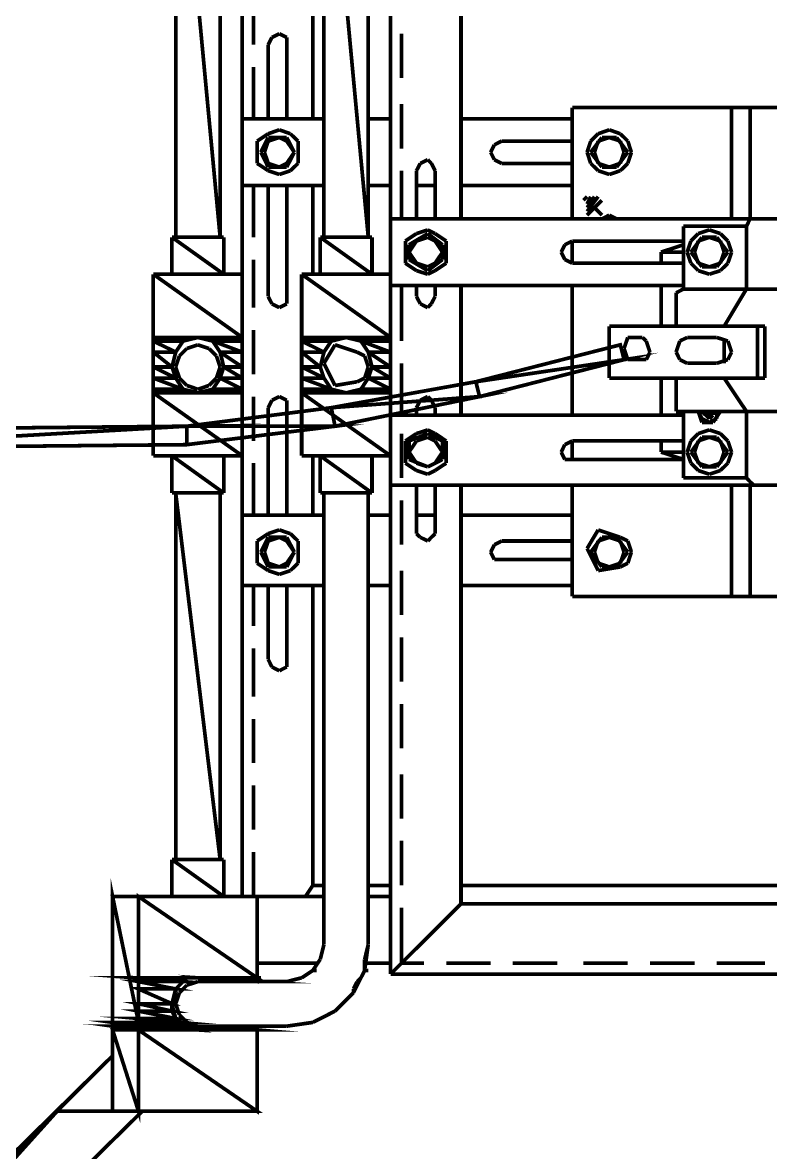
# Model space of a CAD drawing. Header units: metres. Extents: x 3290 to 4536, y 1562 to 1983.
# Drawn here: x 4130.22 to 4135.54, y 1704.99 to 1713.02 of the extents above; entities that cross this region are included whole.
import ezdxf

# ---------------------------------------------------------------- set-up
doc = ezdxf.new("R2010")
doc.units = ezdxf.units.M
for name, color, linetype in [('C00-00-00-BLACK', 7, 'Continuous'), ('C93-95-97', 253, 'Continuous'), ('CC6-C8-CA', 254, 'Continuous'), ('CDB-DB-DB', 254, 'Continuous'), ('CFF-00-00', 1, 'Continuous')]:
    doc.layers.add(name, color=color, linetype=linetype)

msp = doc.modelspace()

# ---------------------------------------------------------------- linework, layer by layer
at = {"layer": 'C00-00-00-BLACK', "const_width": 0.0263}
for points in [[(4132.8365, 1725.3926), (4132.8365, 1706.2532)], [(4131.7828, 1724.8404), (4131.7828, 1706.8048)], [(4131.3095, 1714.8624), (4131.3095, 1711.4922)], [(4131.6254, 1714.8624), (4131.6254, 1711.4922)], [(4132.3632, 1714.8624), (4132.3632, 1711.4922)], [(4132.6781, 1714.8624), (4132.6781, 1711.4922)], [(4133.3371, 1714.8884), (4133.3371, 1711.6227)], [(4132.2843, 1714.1767), (4132.2843, 1712.3351)], [(4131.8616, 1713.1761), (4131.8616, 1712.8605)], [(4132.0457, 1712.9394), (4131.9934, 1712.9133)], [(4132.0987, 1712.9133), (4132.0457, 1712.9394)], [(4132.9152, 1712.9394), (4132.9152, 1712.6245)], [(4131.9934, 1712.9133), (4131.9669, 1712.8605)], [(4131.9669, 1712.8605), (4131.9669, 1712.3351)], [(4132.0987, 1712.8605), (4132.0987, 1712.9133)], [(4132.0987, 1712.3351), (4132.0987, 1712.8605)], [(4131.8616, 1712.7028), (4131.8616, 1712.3351)], [(4132.9152, 1712.44), (4132.9152, 1712.1227)], [(4134.1279, 1712.414), (4137.472, 1712.414)], [(4134.1279, 1711.6227), (4134.1279, 1712.414)], [(4135.2603, 1711.6227), (4135.2603, 1712.414)], [(4135.3913, 1712.414), (4135.3913, 1711.6227)], [(4131.7828, 1712.3351), (4132.3632, 1712.3351)], [(4132.6781, 1712.3351), (4132.8365, 1712.3351)], [(4133.3371, 1712.3351), (4134.1279, 1712.3351)], [(4131.9669, 1712.2282), (4131.8882, 1712.1761)], [(4131.9669, 1712.2015), (4131.9147, 1712.0966)], [(4132.0457, 1712.2562), (4131.9669, 1712.2282)], [(4132.0457, 1712.2015), (4131.9669, 1712.1761)], [(4132.0987, 1712.2015), (4131.9669, 1712.2015)], [(4132.1244, 1712.2282), (4132.0457, 1712.2562)], [(4132.0987, 1712.1761), (4132.0457, 1712.2015)], [(4132.1526, 1712.0966), (4132.0987, 1712.2015)], [(4132.1791, 1712.1761), (4132.1244, 1712.2282)], [(4134.312, 1712.2282), (4134.259, 1712.1761)], [(4134.3385, 1712.2015), (4134.259, 1712.0966)], [(4134.3909, 1712.2562), (4134.312, 1712.2282)], [(4134.3909, 1712.2015), (4134.312, 1712.1761)], [(4134.443, 1712.2015), (4134.3385, 1712.2015)], [(4134.4695, 1712.2282), (4134.3909, 1712.2562)], [(4134.4695, 1712.1761), (4134.3909, 1712.2015)], [(4134.5226, 1712.0966), (4134.443, 1712.2015)], [(4134.5226, 1712.1761), (4134.4695, 1712.2282)], [(4131.8882, 1712.1761), (4131.8882, 1712.0966)], [(4131.9669, 1712.1761), (4131.9403, 1712.0966)], [(4132.1526, 1712.0966), (4132.0987, 1712.1761)], [(4132.1791, 1712.0966), (4132.1791, 1712.1761)], [(4133.5742, 1712.1494), (4133.5478, 1712.0966)], [(4133.6264, 1712.1761), (4133.5742, 1712.1494)], [(4133.6264, 1712.1761), (4134.1279, 1712.1761)], [(4134.259, 1712.1761), (4134.2333, 1712.0966)], [(4134.312, 1712.1761), (4134.2855, 1712.0966)], [(4134.4961, 1712.0966), (4134.4695, 1712.1761)], [(4134.5482, 1712.0966), (4134.5226, 1712.1761)], [(4131.8882, 1712.0966), (4131.8882, 1712.0177)], [(4131.9147, 1712.0966), (4131.9669, 1711.991)], [(4131.9403, 1712.0966), (4131.9669, 1712.0177)], [(4132.0987, 1712.0177), (4132.1526, 1712.0966)], [(4132.0987, 1711.991), (4132.1526, 1712.0966)], [(4132.1791, 1712.0177), (4132.1791, 1712.0966)], [(4133.1009, 1712.0438), (4133.048, 1712.0177)], [(4133.1266, 1712.0177), (4133.1009, 1712.0438)], [(4133.5478, 1712.0966), (4133.5742, 1712.0438)], [(4133.5742, 1712.0438), (4133.6264, 1712.0177)], [(4134.2333, 1712.0966), (4134.259, 1712.0177)], [(4134.259, 1712.0966), (4134.3385, 1711.991)], [(4134.2855, 1712.0966), (4134.312, 1712.0177)], [(4134.443, 1711.991), (4134.5226, 1712.0966)], [(4134.4695, 1712.0177), (4134.4961, 1712.0966)], [(4134.5226, 1712.0177), (4134.5482, 1712.0966)], [(4131.8882, 1712.0177), (4131.9669, 1711.9655)], [(4131.9669, 1712.0177), (4132.0457, 1711.991)], [(4131.9669, 1711.991), (4132.0987, 1711.991)], [(4131.9669, 1711.9655), (4132.0457, 1711.9388)], [(4132.0457, 1711.991), (4132.0987, 1712.0177)], [(4132.0457, 1711.9388), (4132.1244, 1711.9655)], [(4132.1244, 1711.9655), (4132.1791, 1712.0177)], [(4132.9152, 1711.9655), (4132.9152, 1711.6227)], [(4133.048, 1712.0177), (4133.0206, 1711.9655)], [(4133.0206, 1711.9655), (4133.0206, 1711.6227)], [(4133.1531, 1711.9655), (4133.1266, 1712.0177)], [(4133.1531, 1711.9655), (4133.1531, 1711.6227)], [(4133.6264, 1712.0177), (4134.1279, 1712.0177)], [(4134.259, 1712.0177), (4134.312, 1711.9655)], [(4134.312, 1712.0177), (4134.3909, 1711.991)], [(4134.312, 1711.9655), (4134.3909, 1711.9388)], [(4134.3385, 1711.991), (4134.443, 1711.991)], [(4134.3909, 1711.991), (4134.4695, 1712.0177)], [(4134.3909, 1711.9388), (4134.4695, 1711.9655)], [(4134.4695, 1711.9655), (4134.5226, 1712.0177)], [(4131.7828, 1711.8599), (4132.3632, 1711.8599)], [(4131.8616, 1711.8599), (4131.8616, 1711.4922)], [(4131.9669, 1711.8599), (4131.9669, 1711.0711)], [(4132.0987, 1711.8599), (4132.0987, 1711.0711)], [(4132.2843, 1711.8599), (4132.2843, 1711.2295)], [(4132.6781, 1711.8599), (4132.8365, 1711.8599)], [(4133.0206, 1711.8599), (4133.1531, 1711.8599)], [(4133.3371, 1711.8599), (4134.1279, 1711.8599)], [(4134.2333, 1711.7811), (4134.2068, 1711.755)], [(4134.312, 1711.7811), (4134.2333, 1711.6761)], [(4134.2855, 1711.7811), (4134.2333, 1711.7028)], [(4134.259, 1711.7811), (4134.2333, 1711.7283)], [(4134.3385, 1711.755), (4134.2333, 1711.6494)], [(4134.3385, 1711.6494), (4134.2855, 1711.7028)], [(4134.3909, 1711.6494), (4134.3385, 1711.6227)], [(4134.3909, 1711.6494), (4134.3385, 1711.6227)], [(4134.443, 1711.6227), (4134.3909, 1711.6494)], [(4134.443, 1711.6227), (4134.3909, 1711.6494)], [(4132.8365, 1711.6227), (4138.7637, 1711.6227)], [(4134.918, 1711.5705), (4135.3657, 1711.5705)], [(4134.918, 1711.5705), (4134.918, 1711.1239)], [(4135.3913, 1711.6227), (4135.3657, 1711.6227)], [(4135.3913, 1711.6227), (4135.3657, 1711.5705)], [(4135.3657, 1711.1239), (4135.3657, 1711.5705)], [(4135.4178, 1711.6227), (4135.3913, 1711.6227)], [(4131.283, 1711.4922), (4131.6511, 1711.4922)], [(4131.283, 1711.2295), (4131.283, 1711.4922)], [(4131.6511, 1711.2295), (4131.6511, 1711.4922)], [(4132.3367, 1711.4922), (4132.7046, 1711.4922)], [(4132.3367, 1711.2295), (4132.3367, 1711.4922)], [(4132.7046, 1711.2295), (4132.7046, 1711.4922)], [(4133.0206, 1711.5183), (4132.9417, 1711.4655)], [(4133.1009, 1711.5183), (4132.9675, 1711.4388)], [(4133.1009, 1711.5444), (4133.0206, 1711.5183)], [(4133.1009, 1711.4922), (4133.0206, 1711.4655)], [(4133.1531, 1711.5183), (4133.1009, 1711.5444)], [(4133.2061, 1711.4388), (4133.1009, 1711.5183)], [(4133.1531, 1711.4655), (4133.1009, 1711.4922)], [(4133.232, 1711.4655), (4133.1531, 1711.5183)], [(4135.0233, 1711.5183), (4134.9711, 1711.4655)], [(4135.0497, 1711.4922), (4134.9711, 1711.3866)], [(4135.1021, 1711.5444), (4135.0233, 1711.5183)], [(4135.1021, 1711.4922), (4135.0233, 1711.4655)], [(4135.1551, 1711.4922), (4135.0497, 1711.4922)], [(4135.1808, 1711.5183), (4135.1021, 1711.5444)], [(4135.1808, 1711.4655), (4135.1021, 1711.4922)], [(4135.2338, 1711.3866), (4135.1551, 1711.4922)], [(4135.2338, 1711.4655), (4135.1808, 1711.5183)], [(4132.9417, 1711.4655), (4132.9417, 1711.3866)], [(4133.0206, 1711.4655), (4132.9675, 1711.3866)], [(4132.9675, 1711.4388), (4132.9675, 1711.3339)], [(4133.2061, 1711.3866), (4133.1531, 1711.4655)], [(4133.2061, 1711.3339), (4133.2061, 1711.4388)], [(4133.232, 1711.3866), (4133.232, 1711.4655)], [(4134.0749, 1711.4388), (4134.0493, 1711.3866)], [(4134.1279, 1711.4655), (4134.0749, 1711.4388)], [(4134.1279, 1711.3078), (4134.1279, 1711.4655)], [(4134.918, 1711.4655), (4134.1279, 1711.4655)], [(4134.918, 1711.4388), (4134.7588, 1711.3866)], [(4134.9711, 1711.4655), (4134.9446, 1711.3866)], [(4135.0233, 1711.4655), (4134.9967, 1711.3866)], [(4135.2073, 1711.3866), (4135.1808, 1711.4655)], [(4135.2603, 1711.3866), (4135.2338, 1711.4655)], [(4131.8616, 1711.3339), (4131.8616, 1710.9922)], [(4132.9417, 1711.3866), (4132.9417, 1711.3078)], [(4132.9675, 1711.3866), (4133.0206, 1711.3078)], [(4132.9675, 1711.3339), (4133.1009, 1711.255)], [(4133.1009, 1711.255), (4133.2061, 1711.3339)], [(4133.1531, 1711.3078), (4133.2061, 1711.3866)], [(4133.232, 1711.3078), (4133.232, 1711.3866)], [(4134.0493, 1711.3866), (4134.0749, 1711.3339)], [(4134.0749, 1711.3339), (4134.1279, 1711.3078)], [(4134.7588, 1711.3866), (4134.918, 1711.3866)], [(4134.7588, 1711.3866), (4134.7588, 1711.3078)], [(4134.9446, 1711.3866), (4134.9711, 1711.3078)], [(4134.9711, 1711.3866), (4135.0497, 1711.2817)], [(4134.9967, 1711.3866), (4135.0233, 1711.3078)], [(4135.1551, 1711.2817), (4135.2338, 1711.3866)], [(4135.1808, 1711.3078), (4135.2073, 1711.3866)], [(4135.2338, 1711.3078), (4135.2603, 1711.3866)], [(4131.1504, 1709.9382), (4131.1504, 1711.2295)], [(4131.1504, 1711.2295), (4131.7828, 1711.2295)], [(4131.7828, 1711.2295), (4131.7828, 1709.9382)], [(4132.2048, 1709.9382), (4132.2048, 1711.2295)], [(4132.2048, 1711.2295), (4132.8365, 1711.2295)], [(4132.8365, 1711.2295), (4132.8365, 1709.9382)], [(4132.9417, 1711.3078), (4133.0206, 1711.255)], [(4133.0206, 1711.3078), (4133.1009, 1711.2817)], [(4133.0206, 1711.255), (4133.1009, 1711.2295)], [(4133.1009, 1711.2817), (4133.1531, 1711.3078)], [(4133.1009, 1711.2295), (4133.1531, 1711.255)], [(4133.1531, 1711.255), (4133.232, 1711.3078)], [(4134.918, 1711.3078), (4134.1279, 1711.3078)], [(4134.9711, 1711.3078), (4135.0233, 1711.255)], [(4135.0233, 1711.3078), (4135.1021, 1711.2817)], [(4135.0233, 1711.255), (4135.1021, 1711.2295)], [(4135.0497, 1711.2817), (4135.1551, 1711.2817)], [(4135.1021, 1711.2817), (4135.1808, 1711.3078)], [(4135.1021, 1711.2295), (4135.1808, 1711.255)], [(4135.1808, 1711.255), (4135.2338, 1711.3078)], [(4132.8365, 1711.1494), (4134.918, 1711.1494)], [(4132.9152, 1711.1494), (4132.9152, 1710.7544)], [(4133.0206, 1711.1494), (4133.0206, 1711.0711)], [(4133.1531, 1711.1494), (4133.1531, 1711.0711)], [(4133.3371, 1711.1494), (4133.3371, 1710.2277)], [(4134.1279, 1710.2277), (4134.1279, 1711.1494)], [(4134.7588, 1711.1494), (4134.7588, 1710.8593)], [(4131.9669, 1711.0711), (4131.9934, 1711.019)], [(4132.0987, 1711.019), (4132.0987, 1711.0711)], [(4133.0206, 1711.0711), (4133.048, 1711.019)], [(4133.1266, 1711.019), (4133.1531, 1711.0711)], [(4134.918, 1711.1239), (4134.8659, 1711.0972)], [(4134.8659, 1711.0972), (4134.8659, 1711.0711)], [(4134.8659, 1711.0711), (4134.8659, 1710.8593)], [(4136.7095, 1711.1239), (4134.918, 1711.1239)], [(4135.2073, 1710.8593), (4135.3657, 1711.1239)], [(4131.9934, 1711.019), (4132.0457, 1710.9922)], [(4132.0457, 1710.9922), (4132.0987, 1711.019)], [(4133.048, 1711.019), (4133.1009, 1710.9922)], [(4133.1009, 1710.9922), (4133.1266, 1711.019)], [(4131.8616, 1710.8326), (4131.8616, 1710.5171)], [(4134.3909, 1710.8593), (4134.3909, 1710.491)], [(4135.4967, 1710.8593), (4134.3909, 1710.8593)], [(4135.4444, 1710.8593), (4135.4444, 1710.491)], [(4135.4967, 1710.8593), (4135.4967, 1710.491)], [(4131.3616, 1710.7544), (4131.3095, 1710.6755)], [(4131.4671, 1710.7798), (4131.3616, 1710.7544)], [(4131.5722, 1710.7544), (4131.4671, 1710.7798)], [(4131.6254, 1710.6755), (4131.5722, 1710.7544)], [(4132.4154, 1710.7544), (4132.3632, 1710.6755)], [(4132.5208, 1710.7798), (4132.4154, 1710.7544)], [(4132.6259, 1710.7544), (4132.5208, 1710.7798)], [(4132.6781, 1710.6755), (4132.6259, 1710.7544)], [(4134.5226, 1710.7798), (4134.4961, 1710.7009)], [(4134.6271, 1710.7798), (4134.5226, 1710.7798)], [(4134.6536, 1710.7544), (4134.6271, 1710.7798)], [(4134.6801, 1710.6755), (4134.6536, 1710.7544)], [(4134.8924, 1710.7544), (4134.8659, 1710.6755)], [(4134.9446, 1710.7798), (4134.8924, 1710.7544)], [(4134.9446, 1710.7798), (4135.1551, 1710.7798)], [(4135.2338, 1710.7544), (4135.1551, 1710.7798)], [(4135.2073, 1710.596), (4135.2073, 1710.7544)], [(4135.2603, 1710.6755), (4135.2338, 1710.7544)], [(4131.3095, 1710.6755), (4131.283, 1710.5699)], [(4131.3884, 1710.7009), (4131.336, 1710.6488)], [(4131.4671, 1710.7277), (4131.3884, 1710.7009)], [(4131.5457, 1710.7009), (4131.4671, 1710.7277)], [(4131.5987, 1710.6488), (4131.5457, 1710.7009)], [(4131.6511, 1710.5699), (4131.6254, 1710.6755)], [(4132.3632, 1710.6755), (4132.3367, 1710.5699)], [(4132.4419, 1710.7277), (4132.3632, 1710.596)], [(4132.5994, 1710.6755), (4132.4419, 1710.7277)], [(4132.6524, 1710.6488), (4132.5994, 1710.6755)], [(4132.7046, 1710.5699), (4132.6781, 1710.6755)], [(4134.4961, 1710.7009), (4134.5226, 1710.6221)], [(4134.6536, 1710.6221), (4134.6801, 1710.6755)], [(4134.8659, 1710.6755), (4134.8924, 1710.6221)], [(4135.2338, 1710.6221), (4135.2603, 1710.6755)], [(4131.336, 1710.6488), (4131.3095, 1710.5699)], [(4131.6254, 1710.5699), (4131.5987, 1710.6488)], [(4132.3632, 1710.596), (4132.4419, 1710.4382)], [(4132.6781, 1710.5699), (4132.6524, 1710.6488)], [(4132.9152, 1710.596), (4132.9152, 1710.2544)], [(4134.5226, 1710.6221), (4134.6271, 1710.6221)], [(4134.6271, 1710.6221), (4134.6536, 1710.6221)], [(4134.8924, 1710.6221), (4134.9446, 1710.596)], [(4134.9446, 1710.596), (4135.1551, 1710.596)], [(4135.1551, 1710.596), (4135.2338, 1710.6221)], [(4131.283, 1710.5699), (4131.3095, 1710.491)], [(4131.3095, 1710.5699), (4131.336, 1710.491)], [(4131.5987, 1710.491), (4131.6254, 1710.5699)], [(4131.6254, 1710.491), (4131.6511, 1710.5699)], [(4132.3367, 1710.5699), (4132.3632, 1710.491)], [(4132.6524, 1710.491), (4132.6781, 1710.5699)], [(4132.6781, 1710.491), (4132.7046, 1710.5699)], [(4131.3095, 1710.491), (4131.3616, 1710.4115)], [(4131.336, 1710.491), (4131.3884, 1710.4382)], [(4131.3884, 1710.4382), (4131.4671, 1710.4115)], [(4131.4671, 1710.4115), (4131.5457, 1710.4382)], [(4131.5457, 1710.4382), (4131.5987, 1710.491)], [(4131.5722, 1710.4115), (4131.6254, 1710.491)], [(4132.3632, 1710.491), (4132.4154, 1710.4115)], [(4132.4419, 1710.4382), (4132.5994, 1710.4649)], [(4132.5994, 1710.4649), (4132.6524, 1710.491)], [(4132.6259, 1710.4115), (4132.6781, 1710.491)], [(4135.4967, 1710.491), (4134.3909, 1710.491)], [(4134.7588, 1710.491), (4134.7588, 1710.2277)], [(4134.8659, 1710.491), (4134.8659, 1710.3065)], [(4135.3657, 1710.2544), (4135.2073, 1710.491)], [(4131.3616, 1710.4115), (4131.4671, 1710.386)], [(4131.4671, 1710.386), (4131.5722, 1710.4115)], [(4131.8616, 1710.3593), (4131.8616, 1710.0438)], [(4132.0457, 1710.3593), (4131.9934, 1710.3333)], [(4132.0987, 1710.3333), (4132.0457, 1710.3593)], [(4132.4154, 1710.4115), (4132.5208, 1710.386)], [(4132.5208, 1710.386), (4132.6259, 1710.4115)], [(4133.1009, 1710.3593), (4133.048, 1710.3333)], [(4133.1266, 1710.3333), (4133.1009, 1710.3593)], [(4131.9934, 1710.3333), (4131.9669, 1710.2805)], [(4131.9669, 1710.2805), (4131.9669, 1709.5165)], [(4132.0987, 1710.2805), (4132.0987, 1710.3333)], [(4132.0987, 1710.2805), (4132.0987, 1709.5165)], [(4133.048, 1710.3333), (4133.0206, 1710.2805)], [(4133.0206, 1710.2805), (4133.0206, 1710.2277)], [(4133.1531, 1710.2805), (4133.1266, 1710.3333)], [(4133.1531, 1710.2805), (4133.1531, 1710.2277)], [(4134.8659, 1710.3065), (4134.8659, 1710.2544)], [(4132.8365, 1710.2277), (4134.918, 1710.2277)], [(4134.8659, 1710.2544), (4134.918, 1710.2544)], [(4136.7095, 1710.2544), (4134.918, 1710.2544)], [(4134.918, 1710.2544), (4134.918, 1709.7811)], [(4135.0233, 1710.2544), (4135.0497, 1710.2022)], [(4135.0233, 1710.2544), (4135.0497, 1710.1755)], [(4135.0497, 1710.2544), (4135.0765, 1710.2277)], [(4135.0497, 1710.2022), (4135.1021, 1710.1755)], [(4135.0765, 1710.2544), (4135.0765, 1710.2277)], [(4135.0765, 1710.2277), (4135.1021, 1710.2022)], [(4135.0765, 1710.2277), (4135.1286, 1710.2277)], [(4135.1021, 1710.2022), (4135.1286, 1710.2277)], [(4135.1021, 1710.1755), (4135.1551, 1710.2022)], [(4135.1286, 1710.2277), (4135.1286, 1710.2544)], [(4135.1286, 1710.2277), (4135.1286, 1710.2544)], [(4135.1286, 1710.1755), (4135.1808, 1710.2544)], [(4135.1551, 1710.2022), (4135.1551, 1710.2544)], [(4135.3657, 1710.2544), (4135.3657, 1709.7811)], [(4133.1009, 1710.1227), (4133.0206, 1710.0966)], [(4133.1531, 1710.0966), (4133.1009, 1710.1227)], [(4135.1021, 1710.1227), (4135.0233, 1710.0966)], [(4135.0497, 1710.1755), (4135.1286, 1710.1755)], [(4135.1808, 1710.0966), (4135.1021, 1710.1227)], [(4132.9152, 1710.0966), (4132.9152, 1709.7811)], [(4133.0206, 1710.0966), (4132.9417, 1710.0438)], [(4132.9417, 1710.0438), (4132.9417, 1709.9649)], [(4133.1009, 1710.0966), (4132.9675, 1710.0438)], [(4133.0206, 1710.0438), (4132.9675, 1709.9649)], [(4132.9675, 1710.0438), (4132.9675, 1709.9128)], [(4133.1009, 1710.0705), (4133.0206, 1710.0438)], [(4133.2061, 1710.0438), (4133.1009, 1710.0966)], [(4133.1531, 1710.0438), (4133.1009, 1710.0705)], [(4133.232, 1710.0438), (4133.1531, 1710.0966)], [(4133.2061, 1709.9649), (4133.1531, 1710.0438)], [(4133.2061, 1709.9128), (4133.2061, 1710.0438)], [(4133.232, 1709.9649), (4133.232, 1710.0438)], [(4134.1279, 1710.0438), (4134.0749, 1710.0177)], [(4134.1279, 1709.9128), (4134.1279, 1710.0438)], [(4134.918, 1710.0438), (4134.1279, 1710.0438)], [(4134.7588, 1710.0438), (4134.7588, 1709.9649)], [(4134.9711, 1710.0438), (4134.9446, 1709.9649)], [(4135.0233, 1710.0966), (4134.9711, 1710.0438)], [(4135.0497, 1710.0705), (4134.9711, 1709.9649)], [(4135.0233, 1710.0438), (4134.9967, 1709.9649)], [(4135.1021, 1710.0705), (4135.0233, 1710.0438)], [(4135.1551, 1710.0705), (4135.0497, 1710.0705)], [(4135.1808, 1710.0438), (4135.1021, 1710.0705)], [(4135.2338, 1709.9649), (4135.1551, 1710.0705)], [(4135.2338, 1710.0438), (4135.1808, 1710.0966)], [(4135.2073, 1709.9649), (4135.1808, 1710.0438)], [(4135.2603, 1709.9649), (4135.2338, 1710.0438)], [(4132.9417, 1709.9649), (4132.9417, 1709.8861)], [(4132.9675, 1709.9649), (4133.0206, 1709.8861)], [(4133.1531, 1709.8861), (4133.2061, 1709.9649)], [(4133.232, 1709.8861), (4133.232, 1709.9649)], [(4134.0749, 1710.0177), (4134.0493, 1709.9649)], [(4134.0493, 1709.9649), (4134.0749, 1709.9128)], [(4134.7588, 1709.9649), (4134.918, 1709.9649)], [(4134.918, 1709.9128), (4134.7588, 1709.9649)], [(4134.9446, 1709.9649), (4134.9711, 1709.8861)], [(4134.9711, 1709.9649), (4135.0497, 1709.86)], [(4134.9967, 1709.9649), (4135.0233, 1709.8861)], [(4135.1551, 1709.86), (4135.2338, 1709.9649)], [(4135.1808, 1709.8861), (4135.2073, 1709.9649)], [(4135.2338, 1709.8861), (4135.2603, 1709.9649)], [(4131.1504, 1709.9382), (4131.7828, 1709.9382)], [(4131.283, 1709.6743), (4131.283, 1709.9382)], [(4131.6511, 1709.6743), (4131.6511, 1709.9382)], [(4131.8616, 1709.8861), (4131.8616, 1709.5165)], [(4132.2048, 1709.9382), (4132.8365, 1709.9382)], [(4132.2843, 1709.9382), (4132.2843, 1709.5165)], [(4132.3367, 1709.6743), (4132.3367, 1709.9382)], [(4132.7046, 1709.6743), (4132.7046, 1709.9382)], [(4132.9417, 1709.8861), (4133.0206, 1709.8339)], [(4132.9675, 1709.9128), (4133.1009, 1709.86)], [(4133.0206, 1709.8861), (4133.1009, 1709.86)], [(4133.1009, 1709.86), (4133.2061, 1709.9128)], [(4133.1009, 1709.86), (4133.1531, 1709.8861)], [(4133.1531, 1709.8339), (4133.232, 1709.8861)], [(4134.0749, 1709.9128), (4134.1279, 1709.9128)], [(4134.918, 1709.9128), (4134.1279, 1709.9128)], [(4134.9711, 1709.8861), (4135.0233, 1709.8339)], [(4135.0233, 1709.8861), (4135.1021, 1709.86)], [(4135.1021, 1709.86), (4135.1808, 1709.8861)], [(4135.1808, 1709.8339), (4135.2338, 1709.8861)], [(4133.0206, 1709.8339), (4133.1009, 1709.8072)], [(4133.1009, 1709.8072), (4133.1531, 1709.8339)], [(4135.0233, 1709.8339), (4135.1021, 1709.8072)], [(4135.0497, 1709.86), (4135.1551, 1709.86)], [(4135.1021, 1709.8072), (4135.1808, 1709.8339)], [(4132.8365, 1709.7289), (4138.7637, 1709.7289)], [(4133.0206, 1709.7289), (4133.0206, 1709.3848)], [(4133.1531, 1709.7289), (4133.1531, 1709.3848)], [(4133.3371, 1709.7289), (4133.3371, 1706.7526)], [(4134.1279, 1708.9383), (4134.1279, 1709.7289)], [(4134.918, 1709.7811), (4135.3657, 1709.7811)], [(4135.2603, 1708.9383), (4135.2603, 1709.7289)], [(4135.3657, 1709.7811), (4135.3913, 1709.7544)], [(4135.3913, 1709.7289), (4135.3657, 1709.7289)], [(4135.3913, 1709.7544), (4135.4178, 1709.7289)], [(4135.3913, 1709.7289), (4135.3913, 1708.9383)], [(4131.283, 1709.6743), (4131.6511, 1709.6743)], [(4131.3095, 1709.6743), (4131.3095, 1707.0675)], [(4131.6254, 1709.6743), (4131.6254, 1707.0675)], [(4132.3367, 1709.6743), (4132.7046, 1709.6743)], [(4132.3632, 1709.6743), (4132.3632, 1706.4638)], [(4132.6781, 1709.6743), (4132.6781, 1706.4638)], [(4132.9152, 1709.6221), (4132.9152, 1709.3059)], [(4131.7828, 1709.5165), (4132.3632, 1709.5165)], [(4132.6781, 1709.5165), (4132.8365, 1709.5165)], [(4133.0206, 1709.5165), (4133.1531, 1709.5165)], [(4133.3371, 1709.5165), (4134.1279, 1709.5165)], [(4131.9669, 1709.3848), (4131.8882, 1709.3327)], [(4132.0457, 1709.4115), (4131.9669, 1709.3848)], [(4132.1244, 1709.3848), (4132.0457, 1709.4115)], [(4132.1791, 1709.3327), (4132.1244, 1709.3848)], [(4133.0206, 1709.3848), (4133.048, 1709.3587)], [(4133.1266, 1709.3587), (4133.1531, 1709.3848)], [(4134.312, 1709.4115), (4134.2333, 1709.2792)], [(4134.4695, 1709.3587), (4134.312, 1709.4115)], [(4131.8882, 1709.3327), (4131.8882, 1709.2538)], [(4131.9669, 1709.3587), (4131.9147, 1709.2538)], [(4131.9669, 1709.3327), (4131.9403, 1709.2538)], [(4132.0457, 1709.3587), (4131.9669, 1709.3327)], [(4132.0987, 1709.3587), (4131.9669, 1709.3587)], [(4132.0987, 1709.3327), (4132.0457, 1709.3587)], [(4132.1526, 1709.2538), (4132.0987, 1709.3587)], [(4132.1526, 1709.2538), (4132.0987, 1709.3327)], [(4132.1791, 1709.2538), (4132.1791, 1709.3327)], [(4133.048, 1709.3587), (4133.1009, 1709.3327)], [(4133.1009, 1709.3327), (4133.1266, 1709.3587)], [(4133.5742, 1709.3059), (4133.5478, 1709.2538)], [(4133.6264, 1709.3327), (4133.5742, 1709.3059)], [(4133.6264, 1709.3327), (4134.1279, 1709.3327)], [(4134.3385, 1709.3587), (4134.259, 1709.2538)], [(4134.312, 1709.3327), (4134.2855, 1709.2538)], [(4134.3909, 1709.3587), (4134.312, 1709.3327)], [(4134.443, 1709.3587), (4134.3385, 1709.3587)], [(4134.4695, 1709.3327), (4134.3909, 1709.3587)], [(4134.5226, 1709.2538), (4134.443, 1709.3587)], [(4134.5226, 1709.3327), (4134.4695, 1709.3587)], [(4134.4961, 1709.2538), (4134.4695, 1709.3327)], [(4134.5482, 1709.2538), (4134.5226, 1709.3327)], [(4131.8882, 1709.2538), (4131.8882, 1709.1749)], [(4131.9147, 1709.2538), (4131.9669, 1709.1482)], [(4131.9403, 1709.2538), (4131.9669, 1709.1749)], [(4132.0987, 1709.1749), (4132.1526, 1709.2538)], [(4132.0987, 1709.1482), (4132.1526, 1709.2538)], [(4132.1791, 1709.1749), (4132.1791, 1709.2538)], [(4133.5478, 1709.2538), (4133.5742, 1709.201)], [(4134.2333, 1709.2792), (4134.312, 1709.1221)], [(4134.259, 1709.2538), (4134.3385, 1709.1482)], [(4134.2855, 1709.2538), (4134.312, 1709.1749)], [(4134.443, 1709.1482), (4134.5226, 1709.2538)], [(4134.4695, 1709.1749), (4134.4961, 1709.2538)], [(4134.5226, 1709.1749), (4134.5482, 1709.2538)], [(4131.8882, 1709.1749), (4131.9669, 1709.1221)], [(4131.9669, 1709.1749), (4132.0457, 1709.1482)], [(4131.9669, 1709.1482), (4132.0987, 1709.1482)], [(4132.0457, 1709.1482), (4132.0987, 1709.1749)], [(4132.1244, 1709.1221), (4132.1791, 1709.1749)], [(4133.5742, 1709.201), (4133.6264, 1709.201)], [(4133.6264, 1709.201), (4134.1279, 1709.201)], [(4134.312, 1709.1749), (4134.3909, 1709.1482)], [(4134.312, 1709.1221), (4134.4695, 1709.1482)], [(4134.3385, 1709.1482), (4134.443, 1709.1482)], [(4134.3909, 1709.1482), (4134.4695, 1709.1749)], [(4134.4695, 1709.1482), (4134.5226, 1709.1749)], [(4131.9669, 1709.1221), (4132.0457, 1709.0954)], [(4132.0457, 1709.0954), (4132.1244, 1709.1221)], [(4132.9152, 1709.1221), (4132.9152, 1708.8072)], [(4131.7828, 1709.0165), (4132.3632, 1709.0165)], [(4131.8616, 1709.0165), (4131.8616, 1708.7277)], [(4131.9669, 1709.0165), (4131.9669, 1708.4911)], [(4132.0987, 1709.0165), (4132.0987, 1708.4911)], [(4132.2843, 1709.0165), (4132.2843, 1706.8836)], [(4132.6781, 1709.0165), (4132.8365, 1709.0165)], [(4133.3371, 1709.0165), (4134.1279, 1709.0165)], [(4137.472, 1708.9383), (4134.1279, 1708.9383)], [(4132.9152, 1708.6488), (4132.9152, 1708.3321)], [(4131.8616, 1708.5699), (4131.8616, 1708.2265)], [(4131.9669, 1708.4911), (4131.9934, 1708.437)], [(4131.9934, 1708.437), (4132.0457, 1708.4103)], [(4132.0457, 1708.4103), (4132.0987, 1708.437)], [(4132.0987, 1708.437), (4132.0987, 1708.4911)], [(4132.9152, 1708.1737), (4132.9152, 1707.8588)], [(4131.8616, 1708.0681), (4131.8616, 1707.7532)], [(4132.9152, 1707.6743), (4132.9152, 1707.3588)], [(4131.8616, 1707.5948), (4131.8616, 1707.2799)], [(4132.9152, 1707.201), (4132.9152, 1706.8836)], [(4131.283, 1707.0675), (4131.6511, 1707.0675)], [(4131.283, 1706.8048), (4131.283, 1707.0675)], [(4131.6511, 1706.8048), (4131.6511, 1707.0675)], [(4131.8616, 1707.1209), (4131.8616, 1706.8048)], [(4132.2843, 1706.8836), (4132.2313, 1706.8048)], [(4132.2843, 1706.8836), (4132.3632, 1706.8836)], [(4132.6781, 1706.8836), (4132.8365, 1706.8836)], [(4133.3371, 1706.8836), (4138.2887, 1706.8836)], [(4130.861, 1706.8048), (4130.861, 1705.2781)], [(4130.861, 1706.8048), (4131.8882, 1706.8048)], [(4131.045, 1706.8048), (4131.045, 1705.2781)], [(4131.8882, 1706.8048), (4132.3632, 1706.8048)], [(4131.8882, 1706.8048), (4131.8882, 1706.1998)], [(4132.6781, 1706.8048), (4132.8365, 1706.8048)], [(4133.3371, 1706.7526), (4132.8365, 1706.2532)], [(4138.2887, 1706.7526), (4133.3371, 1706.7526)], [(4132.9152, 1706.7265), (4132.9152, 1706.3315)], [(4132.3367, 1706.3582), (4132.3632, 1706.4638)], [(4132.6524, 1706.2793), (4132.6781, 1706.4638)], [(4131.8882, 1706.3315), (4132.3102, 1706.3315)], [(4132.2843, 1706.2793), (4132.3367, 1706.3582)], [(4132.6524, 1706.3315), (4132.8365, 1706.3315)], [(4132.9152, 1706.3315), (4133.0745, 1706.3315)], [(4133.232, 1706.3315), (4133.5478, 1706.3315)], [(4133.7053, 1706.3315), (4134.0228, 1706.3315)], [(4134.2068, 1706.3315), (4134.5226, 1706.3315)], [(4134.6801, 1706.3315), (4134.9967, 1706.3315)], [(4135.1551, 1706.3315), (4135.4967, 1706.3315)], [(4132.2048, 1706.2265), (4132.2843, 1706.2793)], [(4132.5729, 1706.1209), (4132.6524, 1706.2793)], [(4132.8365, 1706.2532), (4138.7637, 1706.2532)], [(4131.3884, 1706.2265), (4131.3095, 1706.1476)], [(4131.3884, 1706.1743), (4131.336, 1706.1209)], [(4131.4671, 1706.2265), (4131.3884, 1706.2265)], [(4131.4671, 1706.1998), (4131.3884, 1706.1743)], [(4131.5722, 1706.1998), (4131.4671, 1706.2265)], [(4131.4671, 1706.1998), (4132.0987, 1706.1998)], [(4132.0987, 1706.1998), (4132.2048, 1706.2265)], [(4131.3095, 1706.1476), (4131.283, 1706.0427)], [(4131.336, 1706.1209), (4131.3095, 1706.0427)], [(4132.4419, 1705.9899), (4132.5729, 1706.1209)], [(4131.283, 1706.0427), (4131.3095, 1705.9371)], [(4131.3095, 1706.0427), (4131.336, 1705.9638)], [(4131.3095, 1705.9371), (4131.3884, 1705.883)], [(4131.336, 1705.9638), (4131.3884, 1705.9097)], [(4132.2843, 1705.9097), (4132.4419, 1705.9899)], [(4131.3884, 1705.9097), (4131.4671, 1705.883)], [(4131.3884, 1705.883), (4131.4671, 1705.8563)], [(4131.4671, 1705.8563), (4131.5722, 1705.883)], [(4131.4671, 1705.883), (4132.0987, 1705.883)], [(4131.8882, 1705.883), (4131.8882, 1705.2781)], [(4132.0987, 1705.883), (4132.2843, 1705.9097)], [(4130.861, 1705.6725), (4125.1187, 1700.0136)], [(4131.0715, 1705.2781), (4125.4611, 1699.7496)], [(4130.861, 1705.2781), (4131.8882, 1705.2781)]]:
    msp.add_lwpolyline(points, dxfattribs=at)
at = {"layer": 'C93-95-97', "const_width": 0.0263}
for points in [[(4130.861, 1706.8048), (4131.045, 1705.9097), (4130.861, 1705.9097), (4130.861, 1706.8048)], [(4131.045, 1706.8048), (4131.8882, 1706.2265), (4131.045, 1706.2265), (4131.045, 1706.8048)], [(4131.045, 1706.8048), (4130.861, 1706.8048), (4131.045, 1705.9097), (4131.045, 1706.8048)], [(4131.8882, 1706.8048), (4131.045, 1706.8048), (4131.8882, 1706.2265), (4131.8882, 1706.8048)], [(4131.3884, 1706.2265), (4131.0203, 1706.2265), (4131.3616, 1706.1998), (4131.3884, 1706.2265)], [(4131.3616, 1706.1998), (4131.045, 1706.1998), (4131.3095, 1706.1476), (4131.3616, 1706.1998)], [(4131.0203, 1706.2265), (4131.3616, 1706.1998), (4131.0468, 1706.1998), (4131.0203, 1706.2265)], [(4131.045, 1706.1998), (4131.3095, 1706.1476), (4131.045, 1706.1476), (4131.045, 1706.1998)], [(4131.8882, 1706.2265), (4131.4671, 1706.2265), (4131.8882, 1706.1998), (4131.8882, 1706.2265)], [(4131.4671, 1706.2265), (4131.8882, 1706.1998), (4131.5722, 1706.1998), (4131.4671, 1706.2265)], [(4131.3095, 1706.1476), (4131.045, 1706.1476), (4131.283, 1706.0427), (4131.3095, 1706.1476)], [(4131.045, 1706.1476), (4131.283, 1706.0427), (4131.045, 1706.0427), (4131.045, 1706.1476)], [(4131.283, 1706.0427), (4131.045, 1706.0427), (4131.283, 1705.9899), (4131.283, 1706.0427)], [(4131.045, 1706.0427), (4131.283, 1705.9899), (4131.045, 1705.9899), (4131.045, 1706.0427)], [(4131.3095, 1705.9371), (4131.0468, 1705.9371), (4131.336, 1705.9104), (4131.3095, 1705.9371)], [(4130.861, 1705.8563), (4131.045, 1705.2781), (4130.861, 1705.2781), (4130.861, 1705.8563)], [(4131.283, 1705.9899), (4131.045, 1705.9899), (4131.3095, 1705.9371), (4131.283, 1705.9899)], [(4131.0468, 1705.9371), (4131.336, 1705.9104), (4131.0203, 1705.9104), (4131.0468, 1705.9371)], [(4131.045, 1705.9899), (4131.3095, 1705.9371), (4131.045, 1705.9371), (4131.045, 1705.9899)], [(4131.3884, 1705.883), (4131.045, 1705.883), (4131.4671, 1705.8563), (4131.3884, 1705.883)], [(4131.045, 1705.9097), (4130.861, 1705.9097), (4131.045, 1705.883), (4131.045, 1705.9097)], [(4131.045, 1705.883), (4130.861, 1705.883), (4131.045, 1705.8563), (4131.045, 1705.883)], [(4131.336, 1705.9097), (4131.045, 1705.9097), (4131.3616, 1705.883), (4131.336, 1705.9097)], [(4131.045, 1705.8563), (4130.861, 1705.8563), (4131.045, 1705.2781), (4131.045, 1705.8563)], [(4130.861, 1705.9097), (4131.045, 1705.883), (4130.861, 1705.883), (4130.861, 1705.9097)], [(4130.861, 1705.883), (4131.045, 1705.8563), (4130.861, 1705.8563), (4130.861, 1705.883)], [(4131.8882, 1705.8563), (4131.045, 1705.8563), (4131.8882, 1705.2781), (4131.8882, 1705.8563)], [(4131.045, 1705.9097), (4131.3616, 1705.883), (4131.045, 1705.883), (4131.045, 1705.9097)], [(4131.045, 1705.883), (4131.4671, 1705.8563), (4131.045, 1705.8563), (4131.045, 1705.883)], [(4131.045, 1705.8563), (4131.8882, 1705.2781), (4131.045, 1705.2781), (4131.045, 1705.8563)], [(4131.8882, 1705.883), (4131.5722, 1705.883), (4131.8882, 1705.8563), (4131.8882, 1705.883)], [(4131.5722, 1705.883), (4131.8882, 1705.8563), (4131.4671, 1705.8563), (4131.5722, 1705.883)]]:
    msp.add_lwpolyline(points, close=True, dxfattribs=at)
at = {"layer": 'C93-95-97'}
for points in [[(4131.045, 1706.8048), (4130.861, 1706.8048), (4131.045, 1705.9097), (4131.045, 1706.8048)], [(4130.861, 1706.8048), (4131.045, 1705.9097), (4130.861, 1705.9097), (4130.861, 1706.8048)], [(4131.8882, 1706.8048), (4131.045, 1706.8048), (4131.8882, 1706.2265), (4131.8882, 1706.8048)], [(4131.045, 1706.8048), (4131.8882, 1706.2265), (4131.045, 1706.2265), (4131.045, 1706.8048)], [(4131.3884, 1706.2265), (4131.0203, 1706.2265), (4131.3616, 1706.1998), (4131.3884, 1706.2265)], [(4131.0203, 1706.2265), (4131.3616, 1706.1998), (4131.0468, 1706.1998), (4131.0203, 1706.2265)], [(4131.3616, 1706.1998), (4131.045, 1706.1998), (4131.3095, 1706.1476), (4131.3616, 1706.1998)], [(4131.045, 1706.1998), (4131.3095, 1706.1476), (4131.045, 1706.1476), (4131.045, 1706.1998)], [(4131.8882, 1706.2265), (4131.4671, 1706.2265), (4131.8882, 1706.1998), (4131.8882, 1706.2265)], [(4131.4671, 1706.2265), (4131.8882, 1706.1998), (4131.5722, 1706.1998), (4131.4671, 1706.2265)], [(4131.3095, 1706.1476), (4131.045, 1706.1476), (4131.283, 1706.0427), (4131.3095, 1706.1476)], [(4131.045, 1706.1476), (4131.283, 1706.0427), (4131.045, 1706.0427), (4131.045, 1706.1476)], [(4131.283, 1706.0427), (4131.045, 1706.0427), (4131.283, 1705.9899), (4131.283, 1706.0427)], [(4131.045, 1706.0427), (4131.283, 1705.9899), (4131.045, 1705.9899), (4131.045, 1706.0427)], [(4131.283, 1705.9899), (4131.045, 1705.9899), (4131.3095, 1705.9371), (4131.283, 1705.9899)], [(4131.045, 1705.9899), (4131.3095, 1705.9371), (4131.045, 1705.9371), (4131.045, 1705.9899)], [(4131.045, 1705.9097), (4130.861, 1705.9097), (4131.045, 1705.883), (4131.045, 1705.9097)], [(4130.861, 1705.9097), (4131.045, 1705.883), (4130.861, 1705.883), (4130.861, 1705.9097)], [(4131.045, 1705.883), (4130.861, 1705.883), (4131.045, 1705.8563), (4131.045, 1705.883)], [(4130.861, 1705.883), (4131.045, 1705.8563), (4130.861, 1705.8563), (4130.861, 1705.883)], [(4131.0468, 1705.9371), (4131.336, 1705.9104), (4131.0203, 1705.9104), (4131.0468, 1705.9371)], [(4131.336, 1705.9097), (4131.045, 1705.9097), (4131.3616, 1705.883), (4131.336, 1705.9097)], [(4131.045, 1705.9097), (4131.3616, 1705.883), (4131.045, 1705.883), (4131.045, 1705.9097)], [(4131.3884, 1705.883), (4131.045, 1705.883), (4131.4671, 1705.8563), (4131.3884, 1705.883)], [(4131.045, 1705.883), (4131.4671, 1705.8563), (4131.045, 1705.8563), (4131.045, 1705.883)], [(4131.3095, 1705.9371), (4131.0468, 1705.9371), (4131.336, 1705.9104), (4131.3095, 1705.9371)], [(4131.5722, 1705.883), (4131.8882, 1705.8563), (4131.4671, 1705.8563), (4131.5722, 1705.883)], [(4131.8882, 1705.883), (4131.5722, 1705.883), (4131.8882, 1705.8563), (4131.8882, 1705.883)], [(4131.045, 1705.8563), (4130.861, 1705.8563), (4131.045, 1705.2781), (4131.045, 1705.8563)], [(4130.861, 1705.8563), (4131.045, 1705.2781), (4130.861, 1705.2781), (4130.861, 1705.8563)], [(4131.8882, 1705.8563), (4131.045, 1705.8563), (4131.8882, 1705.2781), (4131.8882, 1705.8563)], [(4131.045, 1705.8563), (4131.8882, 1705.2781), (4131.045, 1705.2781), (4131.045, 1705.8563)]]:
    msp.add_lwpolyline(points, close=True, dxfattribs=at)
at = {"layer": 'CC6-C8-CA', "const_width": 0.0263}
for points in [[(4130.861, 1705.6725), (4130.861, 1705.2781), (4130.4666, 1705.2781), (4130.861, 1705.6725)], [(4130.4666, 1705.2781), (4125.7504, 1700.0391), (4125.1452, 1700.0391), (4130.4666, 1705.2781)], [(4131.0715, 1705.2781), (4130.4666, 1705.2781), (4125.7504, 1700.0391), (4131.0715, 1705.2781)]]:
    msp.add_lwpolyline(points, close=True, dxfattribs=at)
at = {"layer": 'CC6-C8-CA'}
for points in [[(4130.861, 1705.6725), (4130.861, 1705.2781), (4130.4666, 1705.2781), (4130.861, 1705.6725)], [(4130.4666, 1705.2781), (4125.7504, 1700.0391), (4125.1452, 1700.0391), (4130.4666, 1705.2781)], [(4131.0715, 1705.2781), (4130.4666, 1705.2781), (4125.7504, 1700.0391), (4131.0715, 1705.2781)]]:
    msp.add_lwpolyline(points, close=True, dxfattribs=at)
at = {"layer": 'CDB-DB-DB', "const_width": 0.0263}
for points in [[(4131.3095, 1714.8624), (4131.3095, 1711.4922)], [(4131.6254, 1711.4922), (4131.3095, 1714.8624)], [(4131.6254, 1711.4922), (4131.3095, 1714.8624)], [(4131.6254, 1714.8624), (4131.6254, 1711.4922)], [(4132.3632, 1714.8624), (4132.3632, 1711.4922)], [(4132.6781, 1711.4922), (4132.3632, 1714.8624)], [(4132.6781, 1711.4922), (4132.3632, 1714.8624)], [(4132.6781, 1714.8624), (4132.6781, 1711.4922)], [(4131.283, 1711.4922), (4131.283, 1711.2295)], [(4131.6511, 1711.2295), (4131.283, 1711.4922)], [(4131.283, 1711.4922), (4131.6511, 1711.4922)], [(4131.6511, 1711.2295), (4131.283, 1711.4922)], [(4131.3095, 1711.4922), (4131.6254, 1711.4922)], [(4131.6511, 1711.4922), (4131.6511, 1711.2295)], [(4132.3367, 1711.4922), (4132.3367, 1711.2295)], [(4132.7046, 1711.2295), (4132.3367, 1711.4922)], [(4132.3367, 1711.4922), (4132.7046, 1711.4922)], [(4132.7046, 1711.2295), (4132.3367, 1711.4922)], [(4132.3632, 1711.4922), (4132.6781, 1711.4922)], [(4132.7046, 1711.4922), (4132.7046, 1711.2295)], [(4131.1504, 1711.2295), (4131.1504, 1710.7798)], [(4131.7828, 1710.7798), (4131.1504, 1711.2295)], [(4131.1504, 1711.2295), (4131.7828, 1711.2295)], [(4131.7828, 1710.7798), (4131.1504, 1711.2295)], [(4131.283, 1711.2295), (4131.6511, 1711.2295)], [(4131.7828, 1711.2295), (4131.7828, 1710.7798)], [(4132.2048, 1711.2295), (4132.2048, 1710.7798)], [(4132.8365, 1710.7798), (4132.2048, 1711.2295)], [(4132.2048, 1711.2295), (4132.8365, 1711.2295)], [(4132.8365, 1710.7798), (4132.2048, 1711.2295)], [(4132.3367, 1711.2295), (4132.7046, 1711.2295)], [(4132.8365, 1711.2295), (4132.8365, 1710.7798)], [(4131.1504, 1710.7798), (4131.7828, 1710.7798)], [(4131.1504, 1710.7798), (4131.1504, 1710.7544)], [(4131.3616, 1710.7544), (4131.1504, 1710.7798)], [(4131.1504, 1710.7798), (4131.4671, 1710.7798)], [(4131.3616, 1710.7544), (4131.1504, 1710.7798)], [(4131.1504, 1710.7544), (4131.3616, 1710.7544)], [(4131.1504, 1710.7544), (4131.1504, 1710.6755)], [(4131.3095, 1710.6755), (4131.1504, 1710.7544)], [(4131.1504, 1710.7544), (4131.3616, 1710.7544)], [(4131.3095, 1710.6755), (4131.1504, 1710.7544)], [(4131.3616, 1710.7544), (4131.3095, 1710.6755)], [(4131.4671, 1710.7798), (4131.3616, 1710.7544)], [(4131.4671, 1710.7798), (4131.5722, 1710.7544)], [(4131.7828, 1710.7544), (4131.4671, 1710.7798)], [(4131.4671, 1710.7798), (4131.7828, 1710.7798)], [(4131.7828, 1710.7544), (4131.4671, 1710.7798)], [(4131.5722, 1710.7544), (4131.7828, 1710.7544)], [(4131.5722, 1710.7544), (4131.6254, 1710.6755)], [(4131.7828, 1710.6755), (4131.5722, 1710.7544)], [(4131.5722, 1710.7544), (4131.7828, 1710.7544)], [(4131.7828, 1710.6755), (4131.5722, 1710.7544)], [(4131.7828, 1710.7798), (4131.7828, 1710.7544)], [(4131.7828, 1710.7544), (4131.7828, 1710.6755)], [(4132.2048, 1710.7798), (4132.8365, 1710.7798)], [(4132.2048, 1710.7798), (4132.2048, 1710.7544)], [(4132.4154, 1710.7544), (4132.2048, 1710.7798)], [(4132.2048, 1710.7798), (4132.5208, 1710.7798)], [(4132.4154, 1710.7544), (4132.2048, 1710.7798)], [(4132.2048, 1710.7544), (4132.4154, 1710.7544)], [(4132.2048, 1710.7544), (4132.2048, 1710.6755)], [(4132.3632, 1710.6755), (4132.2048, 1710.7544)], [(4132.2048, 1710.7544), (4132.4154, 1710.7544)], [(4132.3632, 1710.6755), (4132.2048, 1710.7544)], [(4132.4154, 1710.7544), (4132.3632, 1710.6755)], [(4132.5208, 1710.7798), (4132.4154, 1710.7544)], [(4132.5208, 1710.7798), (4132.6259, 1710.7544)], [(4132.8365, 1710.7544), (4132.5208, 1710.7798)], [(4132.5208, 1710.7798), (4132.8365, 1710.7798)], [(4132.8365, 1710.7544), (4132.5208, 1710.7798)], [(4132.6259, 1710.7544), (4132.8365, 1710.7544)], [(4132.6259, 1710.7544), (4132.6781, 1710.6755)], [(4132.8365, 1710.6755), (4132.6259, 1710.7544)], [(4132.6259, 1710.7544), (4132.8365, 1710.7544)], [(4132.8365, 1710.6755), (4132.6259, 1710.7544)], [(4132.8365, 1710.7798), (4132.8365, 1710.7544)], [(4132.8365, 1710.7544), (4132.8365, 1710.6755)], [(4131.1504, 1710.6755), (4131.3095, 1710.6755)], [(4131.1504, 1710.6755), (4131.1504, 1710.5699)], [(4131.283, 1710.5699), (4131.1504, 1710.6755)], [(4131.1504, 1710.6755), (4131.3095, 1710.6755)], [(4131.283, 1710.5699), (4131.1504, 1710.6755)], [(4131.3095, 1710.6755), (4131.283, 1710.5699)], [(4131.6254, 1710.6755), (4131.7828, 1710.6755)], [(4131.6254, 1710.6755), (4131.6511, 1710.5699)], [(4131.7828, 1710.5699), (4131.6254, 1710.6755)], [(4131.6254, 1710.6755), (4131.7828, 1710.6755)], [(4131.7828, 1710.5699), (4131.6254, 1710.6755)], [(4131.7828, 1710.6755), (4131.7828, 1710.5699)], [(4132.2048, 1710.6755), (4132.3632, 1710.6755)], [(4132.2048, 1710.6755), (4132.2048, 1710.5699)], [(4132.3367, 1710.5699), (4132.2048, 1710.6755)], [(4132.2048, 1710.6755), (4132.3632, 1710.6755)], [(4132.3367, 1710.5699), (4132.2048, 1710.6755)], [(4132.3632, 1710.6755), (4132.3367, 1710.5699)], [(4132.6781, 1710.6755), (4132.8365, 1710.6755)], [(4132.6781, 1710.6755), (4132.7046, 1710.5699)], [(4132.8365, 1710.5699), (4132.6781, 1710.6755)], [(4132.6781, 1710.6755), (4132.8365, 1710.6755)], [(4132.8365, 1710.5699), (4132.6781, 1710.6755)], [(4132.8365, 1710.6755), (4132.8365, 1710.5699)], [(4131.1504, 1710.5699), (4131.283, 1710.5699)], [(4131.1504, 1710.5699), (4131.1504, 1710.491)], [(4131.3095, 1710.491), (4131.1504, 1710.5699)], [(4131.1504, 1710.5699), (4131.283, 1710.5699)], [(4131.3095, 1710.491), (4131.1504, 1710.5699)], [(4131.283, 1710.5699), (4131.3095, 1710.491)], [(4131.6511, 1710.5699), (4131.6254, 1710.491)], [(4131.6511, 1710.5699), (4131.7828, 1710.5699)], [(4131.7828, 1710.491), (4131.6511, 1710.5699)], [(4131.6511, 1710.5699), (4131.7828, 1710.5699)], [(4131.7828, 1710.491), (4131.6511, 1710.5699)], [(4131.7828, 1710.5699), (4131.7828, 1710.491)], [(4132.2048, 1710.5699), (4132.3367, 1710.5699)], [(4132.2048, 1710.5699), (4132.2048, 1710.491)], [(4132.3632, 1710.491), (4132.2048, 1710.5699)], [(4132.2048, 1710.5699), (4132.3367, 1710.5699)], [(4132.3632, 1710.491), (4132.2048, 1710.5699)], [(4132.3367, 1710.5699), (4132.3632, 1710.491)], [(4132.7046, 1710.5699), (4132.6781, 1710.491)], [(4132.7046, 1710.5699), (4132.8365, 1710.5699)], [(4132.8365, 1710.491), (4132.7046, 1710.5699)], [(4132.7046, 1710.5699), (4132.8365, 1710.5699)], [(4132.8365, 1710.491), (4132.7046, 1710.5699)], [(4132.8365, 1710.5699), (4132.8365, 1710.491)], [(4131.1504, 1710.491), (4131.3095, 1710.491)], [(4131.1504, 1710.491), (4131.1504, 1710.4115)], [(4131.3616, 1710.4115), (4131.1504, 1710.491)], [(4131.1504, 1710.491), (4131.3095, 1710.491)], [(4131.3616, 1710.4115), (4131.1504, 1710.491)], [(4131.3095, 1710.491), (4131.3616, 1710.4115)], [(4131.6254, 1710.491), (4131.5722, 1710.4115)], [(4131.6254, 1710.491), (4131.7828, 1710.491)], [(4131.7828, 1710.4115), (4131.6254, 1710.491)], [(4131.6254, 1710.491), (4131.7828, 1710.491)], [(4131.7828, 1710.4115), (4131.6254, 1710.491)], [(4131.7828, 1710.491), (4131.7828, 1710.4115)], [(4132.2048, 1710.491), (4132.3632, 1710.491)], [(4132.2048, 1710.491), (4132.2048, 1710.4115)], [(4132.4154, 1710.4115), (4132.2048, 1710.491)], [(4132.2048, 1710.491), (4132.3632, 1710.491)], [(4132.4154, 1710.4115), (4132.2048, 1710.491)], [(4132.3632, 1710.491), (4132.4154, 1710.4115)], [(4132.6781, 1710.491), (4132.6259, 1710.4115)], [(4132.6781, 1710.491), (4132.8365, 1710.491)], [(4132.8365, 1710.4115), (4132.6781, 1710.491)], [(4132.6781, 1710.491), (4132.8365, 1710.491)], [(4132.8365, 1710.4115), (4132.6781, 1710.491)], [(4132.8365, 1710.491), (4132.8365, 1710.4115)], [(4131.1504, 1710.4115), (4131.3616, 1710.4115)], [(4131.1504, 1710.4115), (4131.1504, 1710.386)], [(4131.4671, 1710.386), (4131.1504, 1710.4115)], [(4131.1504, 1710.4115), (4131.3616, 1710.4115)], [(4131.4671, 1710.386), (4131.1504, 1710.4115)], [(4131.1504, 1710.386), (4131.4671, 1710.386)], [(4131.1504, 1710.386), (4131.1504, 1709.9382)], [(4131.7828, 1709.9382), (4131.1504, 1710.386)], [(4131.1504, 1710.386), (4131.7828, 1710.386)], [(4131.7828, 1709.9382), (4131.1504, 1710.386)], [(4131.3616, 1710.4115), (4131.4671, 1710.386)], [(4131.5722, 1710.4115), (4131.4671, 1710.386)], [(4131.4671, 1710.386), (4131.7828, 1710.386)], [(4131.5722, 1710.4115), (4131.7828, 1710.4115)], [(4131.7828, 1710.386), (4131.5722, 1710.4115)], [(4131.5722, 1710.4115), (4131.7828, 1710.4115)], [(4131.7828, 1710.386), (4131.5722, 1710.4115)], [(4131.7828, 1710.4115), (4131.7828, 1710.386)], [(4131.7828, 1710.386), (4131.7828, 1709.9382)], [(4132.2048, 1710.4115), (4132.4154, 1710.4115)], [(4132.2048, 1710.4115), (4132.2048, 1710.386)], [(4132.5208, 1710.386), (4132.2048, 1710.4115)], [(4132.2048, 1710.4115), (4132.4154, 1710.4115)], [(4132.5208, 1710.386), (4132.2048, 1710.4115)], [(4132.2048, 1710.386), (4132.5208, 1710.386)], [(4132.2048, 1710.386), (4132.2048, 1709.9382)], [(4132.8365, 1709.9382), (4132.2048, 1710.386)], [(4132.2048, 1710.386), (4132.8365, 1710.386)], [(4132.8365, 1709.9382), (4132.2048, 1710.386)], [(4132.4154, 1710.4115), (4132.5208, 1710.386)], [(4132.6259, 1710.4115), (4132.5208, 1710.386)], [(4132.5208, 1710.386), (4132.8365, 1710.386)], [(4132.6259, 1710.4115), (4132.8365, 1710.4115)], [(4132.8365, 1710.386), (4132.6259, 1710.4115)], [(4132.6259, 1710.4115), (4132.8365, 1710.4115)], [(4132.8365, 1710.386), (4132.6259, 1710.4115)], [(4132.8365, 1710.4115), (4132.8365, 1710.386)], [(4132.8365, 1710.386), (4132.8365, 1709.9382)], [(4131.1504, 1709.9382), (4131.7828, 1709.9382)], [(4131.283, 1709.9382), (4131.283, 1709.6743)], [(4131.6511, 1709.6743), (4131.283, 1709.9382)], [(4131.283, 1709.9382), (4131.6511, 1709.9382)], [(4131.6511, 1709.6743), (4131.283, 1709.9382)], [(4131.6511, 1709.9382), (4131.6511, 1709.6743)], [(4132.2048, 1709.9382), (4132.8365, 1709.9382)], [(4132.3367, 1709.9382), (4132.3367, 1709.6743)], [(4132.7046, 1709.6743), (4132.3367, 1709.9382)], [(4132.3367, 1709.9382), (4132.7046, 1709.9382)], [(4132.7046, 1709.6743), (4132.3367, 1709.9382)], [(4132.7046, 1709.9382), (4132.7046, 1709.6743)], [(4131.283, 1709.6743), (4131.6511, 1709.6743)], [(4131.3095, 1709.6743), (4131.3095, 1707.0675)], [(4131.6254, 1707.0675), (4131.3095, 1709.6743)], [(4131.3095, 1709.6743), (4131.6254, 1709.6743)], [(4131.6254, 1707.0675), (4131.3095, 1709.6743)], [(4131.6254, 1709.6743), (4131.6254, 1707.0675)], [(4132.3367, 1709.6743), (4132.7046, 1709.6743)], [(4132.3632, 1709.6743), (4132.3632, 1706.4638)], [(4132.3632, 1709.6743), (4132.6781, 1709.6743)], [(4132.6781, 1709.6743), (4132.6781, 1706.4638)], [(4131.283, 1707.0675), (4131.283, 1706.8048)], [(4131.6511, 1706.8048), (4131.283, 1707.0675)], [(4131.283, 1707.0675), (4131.6511, 1707.0675)], [(4131.6511, 1706.8048), (4131.283, 1707.0675)], [(4131.3095, 1707.0675), (4131.6254, 1707.0675)], [(4131.6511, 1707.0675), (4131.6511, 1706.8048)], [(4130.861, 1706.8048), (4130.861, 1706.1476)], [(4130.861, 1706.8048), (4131.045, 1706.8048)], [(4131.045, 1706.8048), (4131.045, 1706.2265)], [(4131.045, 1706.8048), (4131.8882, 1706.8048)], [(4131.045, 1706.8048), (4131.045, 1706.1476)], [(4131.283, 1706.8048), (4131.6511, 1706.8048)], [(4131.8882, 1706.8048), (4131.8882, 1706.2265)], [(4132.3632, 1706.4638), (4132.3367, 1706.3582)], [(4132.6781, 1706.4638), (4132.6524, 1706.3582)], [(4132.3367, 1706.3582), (4132.2843, 1706.2793)], [(4132.6524, 1706.3582), (4132.6524, 1706.2793)], [(4132.2843, 1706.2793), (4132.2048, 1706.2265)], [(4132.2843, 1706.2793), (4132.3102, 1706.2793)], [(4132.6524, 1706.2793), (4132.6259, 1706.2265)], [(4132.6524, 1706.2793), (4132.6781, 1706.2793)], [(4131.045, 1706.2265), (4131.0715, 1706.2265)], [(4131.045, 1706.2265), (4131.045, 1706.1476)], [(4131.3884, 1706.2265), (4131.3095, 1706.1476)], [(4131.3616, 1706.1998), (4131.3095, 1706.1476)], [(4131.3884, 1706.2265), (4131.3616, 1706.1998)], [(4131.4149, 1706.2265), (4131.3884, 1706.2265)], [(4131.4671, 1706.2265), (4131.3884, 1706.2265)], [(4131.4671, 1706.2265), (4131.4149, 1706.2265)], [(4131.5722, 1706.1998), (4131.8882, 1706.1998)], [(4131.8882, 1706.2265), (4131.9147, 1706.2265)], [(4131.8882, 1706.2265), (4131.8882, 1706.1998)], [(4132.2048, 1706.2265), (4132.0987, 1706.1998)], [(4132.5994, 1706.1998), (4132.5729, 1706.1476)], [(4132.6259, 1706.2265), (4132.5994, 1706.1998)], [(4130.861, 1706.1476), (4130.861, 1706.0427)], [(4131.045, 1706.1476), (4131.045, 1706.0427)], [(4131.045, 1706.1476), (4131.045, 1706.0427)], [(4131.3095, 1706.1476), (4131.283, 1706.0427)], [(4131.3095, 1706.1209), (4131.283, 1706.0427)], [(4131.3095, 1706.1476), (4131.3095, 1706.1209)], [(4132.5729, 1706.1209), (4132.494, 1706.0427)], [(4132.5729, 1706.1476), (4132.5729, 1706.1209)], [(4130.861, 1706.0427), (4130.861, 1705.2781)], [(4131.045, 1706.0427), (4131.045, 1705.9371)], [(4131.045, 1706.0427), (4131.045, 1705.2781)], [(4131.283, 1706.0427), (4131.283, 1705.9899)], [(4131.283, 1706.0427), (4131.3095, 1705.9371)], [(4132.494, 1706.0427), (4132.4419, 1705.9899)], [(4131.045, 1705.9371), (4131.045, 1705.883)], [(4131.283, 1705.9899), (4131.3095, 1705.9371)], [(4131.3095, 1705.9371), (4131.336, 1705.9097)], [(4131.3095, 1705.9371), (4131.3884, 1705.883)], [(4132.3367, 1705.9371), (4132.2843, 1705.9097)], [(4132.4419, 1705.9899), (4132.3367, 1705.9371)], [(4131.045, 1705.883), (4131.045, 1705.8563)], [(4131.045, 1705.8563), (4131.045, 1705.2781)], [(4131.336, 1705.9097), (4131.3616, 1705.883)], [(4131.3616, 1705.883), (4132.0987, 1705.883)], [(4131.3616, 1705.883), (4131.5457, 1705.883)], [(4131.3616, 1705.883), (4131.5722, 1705.883)], [(4131.5457, 1705.883), (4131.3616, 1705.883)], [(4131.3884, 1705.883), (4131.5457, 1705.883)], [(4131.4671, 1705.8563), (4131.3884, 1705.883)], [(4131.3884, 1705.883), (4131.4671, 1705.8563)], [(4131.5457, 1705.883), (4131.4671, 1705.8563)], [(4131.5722, 1705.883), (4131.4671, 1705.8563)], [(4131.5722, 1705.883), (4131.5457, 1705.883)], [(4131.5722, 1705.883), (4131.8882, 1705.883)], [(4131.8882, 1705.883), (4131.8882, 1705.8563)], [(4131.8882, 1705.8563), (4131.8882, 1705.2781)], [(4132.2843, 1705.9097), (4132.0987, 1705.883)], [(4130.861, 1705.2781), (4130.861, 1705.7259)], [(4130.861, 1705.2781), (4131.045, 1705.2781)], [(4131.045, 1705.2781), (4131.8882, 1705.2781)]]:
    msp.add_lwpolyline(points, dxfattribs=at)
at = {"layer": 'CFF-00-00', "const_width": 0.0263}
for points in [[(4133.4425, 1710.4649), (4134.4961, 1710.6221), (4134.4695, 1710.7277), (4133.4425, 1710.4649)], [(4133.4691, 1710.3593), (4133.4425, 1710.4649), (4134.4961, 1710.6221), (4133.4691, 1710.3593)], [(4132.4154, 1710.2805), (4133.4691, 1710.3593), (4133.4425, 1710.4649), (4132.4154, 1710.2805)], [(4132.4419, 1710.1488), (4132.4154, 1710.2805), (4133.4691, 1710.3593), (4132.4419, 1710.1488)], [(4131.3884, 1710.1488), (4132.4419, 1710.1488), (4132.4154, 1710.2805), (4131.3884, 1710.1488)], [(4131.3884, 1710.0177), (4131.3884, 1710.1488), (4128.6486, 1709.9916), (4131.3884, 1710.0177)], [(4131.3884, 1710.1488), (4128.6486, 1709.9916), (4128.6486, 1710.1227), (4131.3884, 1710.1488)], [(4131.3884, 1710.0177), (4131.3884, 1710.1488), (4132.4419, 1710.1488), (4131.3884, 1710.0177)]]:
    msp.add_lwpolyline(points, close=True, dxfattribs=at)
at = {"layer": 'CFF-00-00'}
for points in [[(4133.4425, 1710.4649), (4134.4961, 1710.6221), (4134.4695, 1710.7277), (4133.4425, 1710.4649)], [(4133.4691, 1710.3593), (4133.4425, 1710.4649), (4134.4961, 1710.6221), (4133.4691, 1710.3593)], [(4132.4154, 1710.2805), (4133.4691, 1710.3593), (4133.4425, 1710.4649), (4132.4154, 1710.2805)], [(4132.4419, 1710.1488), (4132.4154, 1710.2805), (4133.4691, 1710.3593), (4132.4419, 1710.1488)], [(4131.3884, 1710.1488), (4132.4419, 1710.1488), (4132.4154, 1710.2805), (4131.3884, 1710.1488)], [(4131.3884, 1710.0177), (4131.3884, 1710.1488), (4128.6486, 1709.9916), (4131.3884, 1710.0177)], [(4131.3884, 1710.1488), (4128.6486, 1709.9916), (4128.6486, 1710.1227), (4131.3884, 1710.1488)], [(4131.3884, 1710.0177), (4131.3884, 1710.1488), (4132.4419, 1710.1488), (4131.3884, 1710.0177)]]:
    msp.add_lwpolyline(points, close=True, dxfattribs=at)

doc.saveas('drawing.dxf')
